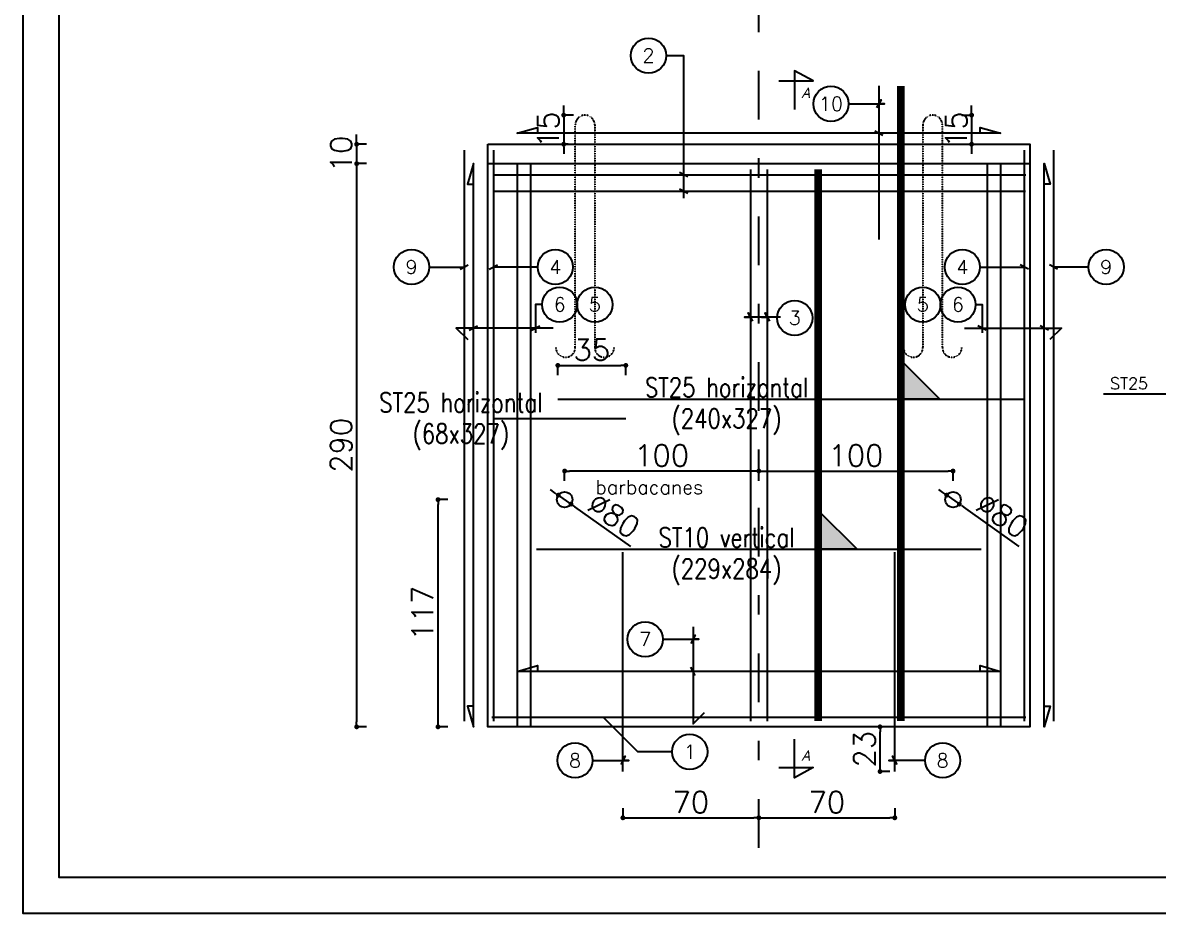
# Model space of a CAD drawing. Header units: millimetres. Extents: x -21776 to 63757, y -7870 to 8483.
# Drawn here: x 26221 to 26806, y -5309 to -4850 of the extents above; entities that cross this region are included whole.
import ezdxf
from ezdxf.enums import TextEntityAlignment as Align

# ---------------------------------------------------------------- set-up
doc = ezdxf.new("R2010")
doc.units = ezdxf.units.MM
doc.header["$PDMODE"] = 34
for name, pattern in [('CACHE', [9.525, 6.35, -3.175]), ('GrFeatureAxis', [0.85, 0.25, -0.2, 0.1, -0.2, 0.1]), ('HIDDEN2', [0.1875, 0.125, -0.0625])]:
    doc.linetypes.add(name, pattern=pattern)
for name, color, linetype in [('1', 7, 'Continuous'), ('COTATION', 1, 'Continuous'), ('GO-CARTOUCHE', 7, 'Continuous'), ('GO-COTATION', 1, 'Continuous'), ('GO-TEXTE', 9, 'Continuous'), ('GO-TEXTE-ACIER', 3, 'Continuous'), ('Grid', 7, 'Continuous'), ('préfa v', 2, 'Continuous'), ('STR_barbacan', 160, 'Continuous'), ('STR_TS', 22, 'Continuous'), ('STR_TS_TXT', 7, 'Continuous'), ('STR_TXT', 102, 'Continuous'), ('STR_VOI-POT', 6, 'Continuous')]:
    doc.layers.add(name, color=color, linetype=linetype)
doc.styles.add('FIN', font='romans.shx')
doc.styles.add('Lucida', font='')
doc.styles.get("Standard").update_dxf_attribs({"font": 'romans.shx'})
doc.styles.add('TEXTE', font='romans.shx')
doc.styles.add('TEXTE TS', font='romans.shx', dxfattribs={"width": 0.7, "oblique": 15})
doc.styles.get('Lucida').set_extended_font_data('Lucida Sans', italic=True)
doc.dimstyles.new('COUPE-20', dxfattribs={"dimscale": 0.5, "dimtxt": 22, "dimasz": 5, "dimexe": 0.05, "dimexo": 0, "dimgap": 5, "dimtad": 1, "dimdsep": 46, "dimtxsty": 'Standard', "dimblk1": 'DOT', "dimblk2": 'DOT', "dimsah": 1, "dimcen": 0, "dimdle": 150, "dimclrd": 1, "dimclre": 1, "dimclrt": 7, "dimadec": 0, "dimazin": 0, "dimtfac": 1, "dimtix": 1, "dimtmove": 2, "dimatfit": 3, "dimldrblk": 'DOT', "dimfxl": 0, "dimtvp": 1, "dimtolj": 1, "dimtzin": 0, "dimarcsym": 0})

# ---------------------------------------------------------------- blocks, each defined once
blk = doc.blocks.new('_DOT')
at = {"color": 0, "linetype": 'ByBlock'}
blk.add_line((-0.5, 0), (-1, 0), dxfattribs=at)
at = {"color": 0, "linetype": 'ByBlock', "const_width": 0.5}
blk.add_lwpolyline([(-0.25, 0, 1), (0.25, 0, 1)], format="xyb", close=True, dxfattribs=at)
blk = doc.blocks.new('*D1777')
at = {"layer": 'DEFPOINTS', "color": 0}
for p in [(26542.41, -4913.03), (26393.36, -4923.03), (26542.41, -4923.03)]:
    blk.add_point(p, dxfattribs=at)
at = {"layer": 'STR_VOI-POT', "color": 1, "lineweight": -2}
for p, q in [((26393.36, -4910.53), (26393.36, -4908.03)), ((26398.36, -4913.03), (26393.33, -4913.03)), ((26393.36, -4913.03), (26393.36, -4923.03)), ((26398.36, -4923.03), (26393.33, -4923.03)), ((26393.36, -4925.53), (26393.36, -4928.03))]:
    blk.add_line(p, q, dxfattribs=at)
at = {"layer": 'STR_VOI-POT', "color": 1, "lineweight": -2, "xscale": 2.5, "yscale": 2.5, "zscale": 2.5}
for p, rotation in [((26393.36, -4913.03), 270), ((26393.36, -4923.03), 90)]:
    blk.add_blockref('_DOT', p, dxfattribs=dict(at, rotation=rotation))
at = {"layer": 'STR_VOI-POT', "color": 7, "insert": (26385.36, -4918.03), "char_height": 11, "attachment_point": 5, "rotation": 90}
blk.add_mtext('\\A1;10', dxfattribs=at)
blk = doc.blocks.new('*D1778')
at = {"layer": 'DEFPOINTS', "color": 0}
for p in [(26542.41, -4923.03), (26393.36, -5213.03), (26460.96, -5213.03)]:
    blk.add_point(p, dxfattribs=at)
at = {"layer": 'STR_VOI-POT', "color": 1, "lineweight": -2}
for p, q in [((26398.36, -4923.03), (26393.33, -4923.03)), ((26393.36, -4925.53), (26393.36, -5210.53)), ((26398.36, -5213.03), (26393.33, -5213.03))]:
    blk.add_line(p, q, dxfattribs=at)
at = {"layer": 'STR_VOI-POT', "color": 1, "lineweight": -2, "xscale": 2.5, "yscale": 2.5, "zscale": 2.5}
for p, rotation in [((26393.36, -4923.03), 90), ((26393.36, -5213.03), 270)]:
    blk.add_blockref('_DOT', p, dxfattribs=dict(at, rotation=rotation))
at = {"layer": 'STR_VOI-POT', "color": 7, "insert": (26385.36, -5068.03), "char_height": 11, "attachment_point": 5, "rotation": 90}
blk.add_mtext('\\A1;290', dxfattribs=at)
blk = doc.blocks.new('mrega')
at = {"layer": 'STR_TS_TXT', "style": 'TEXTE TS', "width": 0.8}
for tag, p in [('ST10', (14.48, 0)), ('DIM', (14.48, -16)), ('NOTE', (14.48, -32))]:
    blk.add_attdef(tag, text='', height=10, dxfattribs=at).set_placement(p, align=Align.CENTER)
blk = doc.blocks.new('A$C6F247267')
blk.add_hatch(color=256).paths.add_polyline_path([(0, -0.2), (-0.2, 0), (0, 0)])
blk.add_lwpolyline([(-0.2, 0), (0, 0), (0, -0.2), (-0.2, 0)])
blk = doc.blocks.new('*D1781')
at = {"layer": 'DEFPOINTS', "color": 0}
for p in [(26531.96, -5026.92), (26496.96, -5044.29), (26531.96, -5054.29)]:
    blk.add_point(p, dxfattribs=at)
at = {"layer": 'STR_VOI-POT', "color": 1, "lineweight": -2}
for p, q in [((26496.96, -5031.92), (26496.96, -5026.9)), ((26499.46, -5026.92), (26529.46, -5026.92)), ((26531.96, -5031.92), (26531.96, -5026.9))]:
    blk.add_line(p, q, dxfattribs=at)
at = {"layer": 'STR_VOI-POT', "color": 1, "lineweight": -2, "xscale": 2.5, "yscale": 2.5, "zscale": 2.5, "rotation": 180}
blk.add_blockref('_DOT', (26496.96, -5026.92), dxfattribs=at)
at = {"layer": 'STR_VOI-POT', "color": 1, "lineweight": -2, "xscale": 2.5, "yscale": 2.5, "zscale": 2.5}
blk.add_blockref('_DOT', (26531.96, -5026.92), dxfattribs=at)
at = {"layer": 'STR_VOI-POT', "color": 7, "insert": (26514.46, -5018.92), "char_height": 11, "attachment_point": 5}
blk.add_mtext('\\A1;35', dxfattribs=at)
blk = doc.blocks.new('*D1783')
at = {"layer": 'DEFPOINTS', "color": 0}
for p in [(26530.46, -5236.03), (26600.46, -5259.87), (26600.46, -5275.27)]:
    blk.add_point(p, dxfattribs=at)
at = {"layer": 'GO-COTATION', "color": 1, "lineweight": -2}
for p, q in [((26530.46, -5254.87), (26530.46, -5259.9)), ((26532.96, -5259.87), (26597.96, -5259.87)), ((26600.46, -5264.87), (26600.46, -5259.85))]:
    blk.add_line(p, q, dxfattribs=at)
at = {"layer": 'GO-COTATION', "color": 1, "lineweight": -2, "xscale": 2.5, "yscale": 2.5, "zscale": 2.5, "rotation": 180}
blk.add_blockref('_DOT', (26530.46, -5259.87), dxfattribs=at)
at = {"layer": 'GO-COTATION', "color": 1, "lineweight": -2, "xscale": 2.5, "yscale": 2.5, "zscale": 2.5}
blk.add_blockref('_DOT', (26600.46, -5259.87), dxfattribs=at)
at = {"layer": 'GO-COTATION', "color": 7, "insert": (26565.46, -5251.87), "char_height": 11, "attachment_point": 5}
blk.add_mtext('\\A1;70', dxfattribs=at)
blk = doc.blocks.new('*D1784')
at = {"layer": 'DEFPOINTS', "color": 0}
for p in [(26670.46, -5236.03), (26670.46, -5259.87), (26600.46, -5275.27)]:
    blk.add_point(p, dxfattribs=at)
at = {"layer": 'GO-COTATION', "color": 1, "lineweight": -2}
for p, q in [((26670.46, -5254.87), (26670.46, -5259.9)), ((26600.46, -5264.87), (26600.46, -5259.85)), ((26602.96, -5259.87), (26667.96, -5259.87))]:
    blk.add_line(p, q, dxfattribs=at)
at = {"layer": 'GO-COTATION', "color": 1, "lineweight": -2, "xscale": 2.5, "yscale": 2.5, "zscale": 2.5, "rotation": 180}
blk.add_blockref('_DOT', (26600.46, -5259.87), dxfattribs=at)
at = {"layer": 'GO-COTATION', "color": 1, "lineweight": -2, "xscale": 2.5, "yscale": 2.5, "zscale": 2.5}
blk.add_blockref('_DOT', (26670.46, -5259.87), dxfattribs=at)
at = {"layer": 'GO-COTATION', "color": 7, "insert": (26635.46, -5251.87), "char_height": 11, "attachment_point": 5}
blk.add_mtext('\\A1;70', dxfattribs=at)
blk = doc.blocks.new('*D1785')
at = {"layer": 'DEFPOINTS', "color": 0}
for p in [(26689.96, -4898.03), (26698.66, -4913.03), (26710.02, -4913.03)]:
    blk.add_point(p, dxfattribs=at)
at = {"layer": 'GO-COTATION', "color": 1, "lineweight": -2}
for p, q in [((26710.02, -4895.53), (26710.02, -4893.03)), ((26705.02, -4898.03), (26710.04, -4898.03)), ((26710.02, -4898.03), (26710.02, -4913.03)), ((26705.02, -4913.03), (26710.04, -4913.03)), ((26710.02, -4915.53), (26710.02, -4918.03))]:
    blk.add_line(p, q, dxfattribs=at)
at = {"layer": 'GO-COTATION', "color": 1, "lineweight": -2, "xscale": 2.5, "yscale": 2.5, "zscale": 2.5}
for p, rotation in [((26710.02, -4898.03), 270), ((26710.02, -4913.03), 90)]:
    blk.add_blockref('_DOT', p, dxfattribs=dict(at, rotation=rotation))
at = {"layer": 'GO-COTATION', "color": 7, "insert": (26702.02, -4905.53), "char_height": 11, "attachment_point": 5, "rotation": 90}
blk.add_mtext('\\A1;15', dxfattribs=at)
blk = doc.blocks.new('*D1786')
at = {"layer": 'DEFPOINTS', "color": 0}
for p in [(26510.96, -4898.03), (26499.98, -4913.03), (26502.25, -4913.03)]:
    blk.add_point(p, dxfattribs=at)
at = {"layer": 'GO-COTATION', "color": 1, "lineweight": -2}
for p, q in [((26499.98, -4895.53), (26499.98, -4893.03)), ((26504.98, -4898.03), (26499.96, -4898.03)), ((26499.98, -4898.03), (26499.98, -4913.03)), ((26502.25, -4913.03), (26499.96, -4913.03)), ((26499.98, -4915.53), (26499.98, -4918.03))]:
    blk.add_line(p, q, dxfattribs=at)
at = {"layer": 'GO-COTATION', "color": 1, "lineweight": -2, "xscale": 2.5, "yscale": 2.5, "zscale": 2.5}
for p, rotation in [((26499.98, -4898.03), 270), ((26499.98, -4913.03), 90)]:
    blk.add_blockref('_DOT', p, dxfattribs=dict(at, rotation=rotation))
at = {"layer": 'GO-COTATION', "color": 7, "insert": (26491.98, -4905.53), "char_height": 11, "attachment_point": 5, "rotation": 90}
blk.add_mtext('\\A1;15', dxfattribs=at)
blk = doc.blocks.new('*D2283')
at = {"layer": 'COTATION', "color": 1, "lineweight": -2}
for p, q in [((26667.88, -5213.03), (26662.86, -5213.03)), ((26662.88, -5233.53), (26662.88, -5215.53)), ((26667.88, -5236.03), (26662.86, -5236.03))]:
    blk.add_line(p, q, dxfattribs=at)
at = {"layer": 'DEFPOINTS', "color": 0}
for p in [(26662.88, -5213.03), (26739.96, -5213.03), (26670.46, -5236.03)]:
    blk.add_point(p, dxfattribs=at)
at = {"layer": 'COTATION', "color": 1, "lineweight": -2, "xscale": 2.5, "yscale": 2.5, "zscale": 2.5}
for p, rotation in [((26662.88, -5213.03), 90), ((26662.88, -5236.03), 270)]:
    blk.add_blockref('_DOT', p, dxfattribs=dict(at, rotation=rotation))
at = {"layer": 'COTATION', "color": 7, "insert": (26654.88, -5224.53), "char_height": 11, "attachment_point": 5, "rotation": 90}
blk.add_mtext('\\A1;23', dxfattribs=at)
blk = doc.blocks.new('*D2334')
at = {"layer": 'DEFPOINTS', "color": 0}
for p in [(26500.46, -5081.3), (26500.46, -5096.03), (26600.46, -5213.03)]:
    blk.add_point(p, dxfattribs=at)
at = {"layer": 'STR_barbacan', "color": 1, "lineweight": -2}
for p, q in [((26500.46, -5086.3), (26500.46, -5081.27)), ((26597.96, -5081.3), (26502.96, -5081.3)), ((26600.46, -5086.3), (26600.46, -5081.27))]:
    blk.add_line(p, q, dxfattribs=at)
at = {"layer": 'STR_barbacan', "color": 1, "lineweight": -2, "xscale": 2.5, "yscale": 2.5, "zscale": 2.5, "rotation": 180}
blk.add_blockref('_DOT', (26500.46, -5081.3), dxfattribs=at)
at = {"layer": 'STR_barbacan', "color": 1, "lineweight": -2, "xscale": 2.5, "yscale": 2.5, "zscale": 2.5}
blk.add_blockref('_DOT', (26600.46, -5081.3), dxfattribs=at)
at = {"layer": 'STR_barbacan', "color": 7, "insert": (26550.46, -5073.3), "char_height": 11, "attachment_point": 5}
blk.add_mtext('\\A1;100', dxfattribs=at)
blk = doc.blocks.new('*D2335')
at = {"layer": 'DEFPOINTS', "color": 0}
for p in [(26435.27, -5096.03), (26500.46, -5096.03), (26460.96, -5213.03)]:
    blk.add_point(p, dxfattribs=at)
at = {"layer": 'STR_barbacan', "color": 1, "lineweight": -2}
for p, q in [((26440.27, -5096.03), (26435.24, -5096.03)), ((26435.27, -5210.53), (26435.27, -5098.53)), ((26440.27, -5213.03), (26435.24, -5213.03))]:
    blk.add_line(p, q, dxfattribs=at)
at = {"layer": 'STR_barbacan', "color": 1, "lineweight": -2, "xscale": 2.5, "yscale": 2.5, "zscale": 2.5}
for p, rotation in [((26435.27, -5096.03), 90), ((26435.27, -5213.03), 270)]:
    blk.add_blockref('_DOT', p, dxfattribs=dict(at, rotation=rotation))
at = {"layer": 'STR_barbacan', "color": 7, "insert": (26427.27, -5154.53), "char_height": 11, "attachment_point": 5, "rotation": 90}
blk.add_mtext('\\A1;117', dxfattribs=at)
blk = doc.blocks.new('*D2336')
at = {"layer": 'DEFPOINTS', "color": 0}
for p in [(26700.46, -5081.3), (26700.46, -5096.03), (26600.46, -5213.03)]:
    blk.add_point(p, dxfattribs=at)
at = {"layer": 'STR_barbacan', "color": 1, "lineweight": -2}
for p, q in [((26600.46, -5086.3), (26600.46, -5081.27)), ((26602.96, -5081.3), (26697.96, -5081.3)), ((26700.46, -5086.3), (26700.46, -5081.27))]:
    blk.add_line(p, q, dxfattribs=at)
at = {"layer": 'STR_barbacan', "color": 1, "lineweight": -2, "xscale": 2.5, "yscale": 2.5, "zscale": 2.5, "rotation": 180}
blk.add_blockref('_DOT', (26600.46, -5081.3), dxfattribs=at)
at = {"layer": 'STR_barbacan', "color": 1, "lineweight": -2, "xscale": 2.5, "yscale": 2.5, "zscale": 2.5}
blk.add_blockref('_DOT', (26700.46, -5081.3), dxfattribs=at)
at = {"layer": 'STR_barbacan', "color": 7, "insert": (26650.46, -5073.3), "char_height": 11, "attachment_point": 5}
blk.add_mtext('\\A1;100', dxfattribs=at)
blk = doc.blocks.new('*D2337')
at = {"layer": 'DEFPOINTS', "color": 0}
for p in [(26497.19, -5093.72), (26503.73, -5098.33)]:
    blk.add_point(p, dxfattribs=at)
at = {"layer": 'STR_barbacan', "color": 1, "lineweight": -2}
for p, q in [((26495.14, -5092.28), (26493.1, -5090.84)), ((26497.19, -5093.72), (26503.73, -5098.33)), ((26534.59, -5120.09), (26505.77, -5099.77))]:
    blk.add_line(p, q, dxfattribs=at)
at = {"layer": 'STR_barbacan', "color": 1, "lineweight": -2, "xscale": 2.5, "yscale": 2.5, "zscale": 2.5}
for p, rotation in [((26497.19, -5093.72), 324.809808039189), ((26503.73, -5098.33), 144.809808039189)]:
    blk.add_blockref('_DOT', p, dxfattribs=dict(at, rotation=rotation))
at = {"layer": 'STR_barbacan', "color": 7, "insert": (26525.81, -5104.12), "char_height": 11, "attachment_point": 5, "rotation": 324.80981}
blk.add_mtext('\\A1;∅80', dxfattribs=at)
blk = doc.blocks.new('*D2338')
at = {"layer": 'DEFPOINTS', "color": 0}
for p in [(26697.19, -5093.72), (26703.73, -5098.33)]:
    blk.add_point(p, dxfattribs=at)
at = {"layer": 'STR_barbacan', "color": 1, "lineweight": -2}
for p, q in [((26695.14, -5092.28), (26693.1, -5090.84)), ((26697.19, -5093.72), (26703.73, -5098.33)), ((26734.59, -5120.09), (26705.77, -5099.77))]:
    blk.add_line(p, q, dxfattribs=at)
at = {"layer": 'STR_barbacan', "color": 1, "lineweight": -2, "xscale": 2.5, "yscale": 2.5, "zscale": 2.5}
for p, rotation in [((26697.19, -5093.72), 324.8098080391943), ((26703.73, -5098.33), 144.8098080391943)]:
    blk.add_blockref('_DOT', p, dxfattribs=dict(at, rotation=rotation))
at = {"layer": 'STR_barbacan', "color": 7, "insert": (26725.81, -5104.12), "char_height": 11, "attachment_point": 5, "rotation": 324.80981}
blk.add_mtext('\\A1;∅80', dxfattribs=at)

msp = doc.modelspace()

# ---------------------------------------------------------------- linework, layer by layer
at = {"layer": '1', "color": 252, "linetype": 'HIDDEN2', "ltscale": 0.05}
for points in [[(26495.96252, -5017.71649, 1), (26505.95852, -5017.71649), (26505.95852, -4913.02724), (26505.95852, -4903.02524, -1), (26515.95452, -4903.02524), (26515.95452, -4913.02724), (26515.95452, -5017.71649, 1), (26525.95052, -5017.71649)], [(26704.95052, -5017.71649, -1), (26694.95452, -5017.71649), (26694.95452, -4913.02724), (26694.95452, -4903.02524, 1), (26684.95852, -4903.02524), (26684.95852, -4913.02724), (26684.95852, -5017.71649, -1), (26674.96252, -5017.71649)]]:
    msp.add_lwpolyline(points, format="xyb", dxfattribs=at)
at = {"layer": 'COTATION'}
for points in [[(26646.65475, -4892.22156), (26665.24376, -4892.22156), (26662.24376, -4892.22156), (26663.36509, -4890.10024), (26661.12244, -4894.34288)], [(26714.39887, -4907.40508), (26714.39887, -4904.40508), (26724.95652, -4907.40508), (26475.95652, -4907.40508), (26486.51417, -4904.40508), (26486.51417, -4907.40508)], [(26664.36509, -4908.5264), (26660.12244, -4906.28376)], [(26453.46592, -5202.46959), (26450.46593, -5202.46959), (26453.46592, -5213.02724), (26453.46592, -4923.02724), (26450.46593, -4933.58489), (26453.46592, -4933.58489)], [(26747.44712, -5202.46959), (26750.44711, -5202.46959), (26747.44712, -5213.02724), (26747.44712, -4923.02724), (26750.44711, -4933.58489), (26747.44712, -4933.58489)], [(26563.82073, -4929.82063), (26559.57809, -4927.57799)], [(26563.82073, -4938.38679), (26559.57809, -4936.14415)], [(26446.58835, -4977.36468), (26450.83099, -4975.12204)], [(26461.65385, -4977.36468), (26465.89649, -4975.12204)], [(26739.25919, -4977.36468), (26735.01655, -4975.12204)], [(26754.32469, -4977.36468), (26750.08205, -4975.12204)], [(26430.6845, -4976.24336), (26448.70967, -4976.24336)], [(26486.64106, -4976.24336), (26463.77517, -4976.24336)], [(26714.27198, -4976.24336), (26737.13787, -4976.24336)], [(26770.22854, -4976.24336), (26752.20337, -4976.24336)], [(26488.85074, -4995.61785), (26485.53134, -4995.61785), (26485.53134, -5010.10501)], [(26712.0623, -4995.61785), (26715.3817, -4995.61785), (26715.3817, -5010.10501)], [(26611.69459, -5002.03363), (26593.10557, -5002.03363), (26596.10557, -5002.03363), (26594.98425, -4999.91231), (26597.22689, -5004.15495)], [(26609.95087, -5002.03363), (26601.80747, -5002.03363), (26604.80747, -5002.03363), (26603.68614, -4999.91231), (26605.92879, -5004.15495)], [(26451.3446, -5008.77651), (26455.58724, -5006.53387)], [(26483.41002, -5008.77651), (26487.65266, -5006.53387)], [(26717.50302, -5008.77651), (26713.26038, -5006.53387)], [(26749.56844, -5008.77651), (26745.3258, -5006.53387)], [(26777.94936, -5041.48575), (26817.37894, -5041.48575), (26814.37894, -5041.48575), (26815.50026, -5039.36442), (26813.25762, -5043.60707)], [(26550.98264, -5167.93751), (26569.57166, -5167.93751), (26566.57166, -5167.93751), (26567.69298, -5165.81619), (26565.45034, -5170.05883)], [(26714.39887, -5184.4673), (26714.39887, -5181.46731), (26724.95652, -5184.4673), (26475.95652, -5184.4673), (26486.51417, -5181.46731), (26486.51417, -5184.4673)], [(26567.69298, -5186.58862), (26565.45034, -5182.34598)], [(26555.8452, -5225.88967), (26538.13449, -5225.88967), (26520.27206, -5208.02724)], [(26514.8675, -5230.29344), (26533.45652, -5230.29344), (26530.45652, -5230.29344), (26531.57784, -5228.17212), (26529.3352, -5232.41476)], [(26686.04554, -5230.29344), (26667.45652, -5230.29344), (26670.45652, -5230.29344), (26669.3352, -5228.17212), (26671.57784, -5232.41476)]]:
    msp.add_lwpolyline(points, dxfattribs=at)
at = {"layer": 'GO-CARTOUCHE', "linetype": 'Continuous'}
for points in [[(27335.05587, -5309.04286), (27335.05587, -4521.54286), (26221.41951, -4521.54286), (26221.41951, -5309.04286)], [(27316.49712, -5290.48411), (27316.49712, -4540.10161), (26239.97826, -4540.10161), (26239.97826, -5290.48411)]]:
    msp.add_lwpolyline(points, close=True, dxfattribs=at)
at = {"layer": 'GO-COTATION'}
msp.add_lwpolyline([(26552.70115, -4867.3779), (26561.69941, -4867.3779), (26561.69941, -4940.83497)], dxfattribs=at)
at = {"layer": 'GO-TEXTE', "flags": 128}
for points in [[(26610.78121, -4880.44747), (26628.42895, -4880.44747), (26618.7509, -4875.16741), (26618.7509, -4895.08889)], [(26610.78121, -5233.97744), (26628.42895, -5233.97744), (26618.7509, -5239.2575), (26618.7509, -5219.33602)]]:
    msp.add_lwpolyline(points, dxfattribs=at)
at = {"layer": 'GO-TEXTE-ACIER'}
for centre in [(26543.64439, -4867.3779), (26637.59799, -4892.22156), (26421.62774, -4976.24336), (26495.66875, -4976.24336), (26705.21522, -4976.24336), (26779.2853, -4976.24336), (26497.90751, -4995.61785), (26516.02103, -4995.61785), (26684.89201, -4995.61785), (26703.00553, -4995.61785), (26618.96734, -5002.4845), (26541.92588, -5167.93751), (26505.81074, -5230.29344), (26564.90196, -5225.88967), (26695.1023, -5230.29344)]:
    msp.add_circle(centre, 9.05676, dxfattribs=at)
at = {"layer": 'Grid', "color": 4, "linetype": 'GrFeatureAxis', "lineweight": 25, "ltscale": 100}
msp.add_line((26600.45652, -5275.26586), (26600.45652, -4661.55005), dxfattribs=at)
at = {"layer": 'préfa v'}
for points in [[(26460.95652, -4913.02724), (26739.95652, -4913.02724), (26739.95652, -5213.02724), (26460.95652, -5213.02724), (26460.95652, -4913.02724)], [(26460.95652, -4923.02724), (26739.95652, -4923.02724)], [(26475.95652, -4923.02724), (26475.95652, -5213.02724)], [(26482.95652, -4923.02724), (26482.95652, -5213.02724)], [(26717.95652, -4923.02724), (26717.95652, -5213.02724)], [(26724.95652, -4923.02724), (26724.95652, -5213.02724)]]:
    msp.add_lwpolyline(points, dxfattribs=at)
at = {"layer": 'STR_barbacan'}
for centre in [(26500.45652, -5096.02724), (26700.45652, -5096.02724)]:
    msp.add_circle(centre, 4, dxfattribs=at)
at = {"layer": 'STR_TS', "linetype": 'CACHE', "ltscale": 2, "const_width": 4}
msp.add_lwpolyline([(26673.59805, -5210.02724), (26673.59805, -4883.02724)], dxfattribs=at)
at = {"layer": 'STR_TS', "const_width": 4}
msp.add_lwpolyline([(26631.06652, -5210.02724), (26631.06652, -4926.02724)], dxfattribs=at)
at = {"layer": 'STR_TS', "color": 3}
for points in [[(26496.95652, -5044.29331), (26736.95652, -5044.29331)], [(26463.95652, -5054.29331), (26531.95652, -5054.29331)], [(26485.95652, -5121.60001), (26714.95652, -5121.60001)]]:
    msp.add_lwpolyline(points, dxfattribs=at)
at = {"layer": 'STR_VOI-POT'}
for points in [[(26662.24376, -4883.02724), (26662.24376, -4962.02724)], [(26448.70967, -4916.02724), (26448.70967, -5210.02724)], [(26463.77517, -4916.02724), (26463.77517, -5210.02724)], [(26737.13787, -4916.02724), (26737.13787, -5210.02724)], [(26752.20337, -4916.02724), (26752.20337, -5210.02724)], [(26463.95652, -4928.69931), (26737.95652, -4928.69931)], [(26596.10557, -4926.02724), (26596.10557, -5210.02724)], [(26604.80747, -4926.02724), (26604.80747, -5210.02724)], [(26463.95652, -4937.26547), (26737.81549, -4937.26547)], [(26494.61334, -5007.65519), (26444.61334, -5007.65519), (26450.59523, -5013.63707)], [(26706.2997, -5007.65519), (26756.2997, -5007.65519), (26750.31781, -5013.63707)], [(26530.45652, -5236.02724), (26530.45652, -5123.02724)], [(26670.45652, -5236.02724), (26670.45652, -5123.02724)], [(26566.57166, -5161.54697), (26566.57166, -5211.54697), (26572.55355, -5205.56508)], [(26462.95652, -5208.02724), (26737.95652, -5208.02724)]]:
    msp.add_lwpolyline(points, dxfattribs=at)

# ---------------------------------------------------------------- block references
at = {"layer": 'STR_TS', "xscale": 100, "yscale": 100, "zscale": 100, "rotation": 180}
for p in [(26673.59805, -5044.29331), (26631.06652, -5121.60001)]:
    msp.add_blockref('A$C6F247267', p, dxfattribs=at)
at = {"layer": 'STR_TS_TXT'}
for p, values in [((26569.3656, -5043.26694), {'ST10': 'ST25 horizontal', 'DIM': '(240x327)'}), ((26432.5604, -5051.0451), {'ST10': 'ST25 horizontal', 'DIM': '(68x327)'}), ((26569.3656, -5120.57364), {'ST10': 'ST10 vertical', 'DIM': '(229x284)'})]:
    msp.add_blockref('mrega', p, dxfattribs=at).add_auto_attribs(values)

# ---------------------------------------------------------------- texts
at = {"layer": 'GO-TEXTE', "linetype": 'Continuous', "style": 'Lucida'}
for rotation, p in [(0.00179755, (26622.36605, -4889.24023)), (359.99820245, (26622.36588, -5230.50468))]:
    msp.add_text('A', height=5.32, rotation=rotation, dxfattribs=at).set_placement(p)
at = {"layer": 'GO-TEXTE-ACIER', "style": 'TEXTE'}
for s, p in [('2', (26543.64439, -4867.3779)), ('10', (26637.59799, -4892.22156)), ('9', (26421.62774, -4976.24336)), ('4', (26495.69782, -4976.24336)), ('4', (26705.21522, -4976.24336)), ('9', (26779.2853, -4976.24336)), ('6', (26497.90751, -4995.61785)), ('5', (26516.02103, -4995.61785)), ('5', (26684.89201, -4995.61785)), ('6', (26703.00553, -4995.61785)), ('3', (26618.96734, -5002.4845)), ('7', (26541.92588, -5167.93751)), ('8', (26505.81074, -5230.29344)), ('1', (26564.90196, -5225.88967)), ('8', (26695.1023, -5230.29344))]:
    msp.add_text(s, height=7.2, dxfattribs=at).set_placement(p, align=Align.MIDDLE_CENTER)
at = {"layer": 'STR_barbacan', "style": 'TEXTE'}
msp.add_text('barbacanes', height=7.2, dxfattribs=at).set_placement((26544.03444, -5089.55331), align=Align.MIDDLE_CENTER)
at = {"layer": 'STR_TXT', "style": 'FIN'}
msp.add_text('ST25', height=6, dxfattribs=at).set_placement((26791.06887, -5039.21289), align=Align.CENTER)

# ---------------------------------------------------------------- dimensions: what is measured, and where the dimension line sits
at = {"layer": 'COTATION'}
dim = msp.add_linear_dim(base=(26662.88427, -5213.02724), p1=(26670.45652, -5236.02724), p2=(26739.95652, -5213.02724), angle=90, dimstyle='COUPE-20', dxfattribs=at)
dim.commit()
dim.dimension.update_dxf_attribs({"geometry": '*D2283', "text_midpoint": (26654.88427, -5224.52724)})
at = {"layer": 'GO-COTATION'}
for base, p1, p2, picture, middle in [((26499.98438, -4913.02724), (26510.95652, -4898.02724), (26502.25141, -4913.02724), '*D1786', (26491.98438, -4905.52724)), ((26710.01516, -4913.02724), (26689.95652, -4898.02724), (26698.66163, -4913.02724), '*D1785', (26702.01516, -4905.52724))]:
    dim = msp.add_linear_dim(base=base, p1=p1, p2=p2, angle=90, dimstyle='COUPE-20', dxfattribs=at)
    dim.commit()
    dim.dimension.update_dxf_attribs({"geometry": picture, "text_midpoint": middle})
for base, p1, p2, picture, middle in [((26600.45652, -5259.87477), (26530.45652, -5236.02724), (26600.45652, -5275.26586), '*D1783', (26565.45652, -5251.87477)), ((26670.45652, -5259.87477), (26600.45652, -5275.26586), (26670.45652, -5236.02724), '*D1784', (26635.45652, -5251.87477))]:
    dim = msp.add_linear_dim(base=base, p1=p1, p2=p2, dimstyle='COUPE-20', dxfattribs=at)
    dim.commit()
    dim.dimension.update_dxf_attribs({"geometry": picture, "text_midpoint": middle})
at = {"layer": 'STR_barbacan'}
dim = msp.add_linear_dim(base=(26500.45652, -5081.2989), p1=(26600.45652, -5213.02724), p2=(26500.45652, -5096.02724), dimstyle='COUPE-20', dxfattribs=at)
dim.commit()
dim.dimension.update_dxf_attribs({"geometry": '*D2334', "text_midpoint": (26550.45652, -5073.2989)})
for base, p1, p2, angle, picture, middle in [((26700.45652, -5081.2989), (26600.45652, -5213.02724), (26700.45652, -5096.02724), 180, '*D2336', (26650.45652, -5073.2989)), ((26435.26883, -5096.02724), (26460.95652, -5213.02724), (26500.45652, -5096.02724), 90, '*D2335', (26427.26883, -5154.52724))]:
    dim = msp.add_linear_dim(base=base, p1=p1, p2=p2, angle=angle, dimstyle='COUPE-20', dxfattribs=at)
    dim.commit()
    dim.dimension.update_dxf_attribs({"geometry": picture, "text_midpoint": middle})
for p1, p2, picture, middle in [((26497.18754, -5093.72207), (26503.72549, -5098.33241), '*D2337', (26525.80928, -5104.11614)), ((26697.18754, -5093.72207), (26703.72549, -5098.33241), '*D2338', (26725.80928, -5104.11614))]:
    dim = msp.add_diameter_dim_2p(p1=p1, p2=p2, dimstyle='COUPE-20', override={"dimlfac": 10}, dxfattribs=at)
    dim.commit()
    dim.dimension.update_dxf_attribs({"geometry": picture, "text_midpoint": middle})
at = {"layer": 'STR_VOI-POT'}
for base, p1, p2, picture, middle in [((26393.35739, -4923.02724), (26542.40778, -4913.02724), (26542.40778, -4923.02724), '*D1777', (26385.35739, -4918.02724)), ((26393.35739, -5213.02724), (26542.40778, -4923.02724), (26460.95652, -5213.02724), '*D1778', (26385.35739, -5068.02724))]:
    dim = msp.add_linear_dim(base=base, p1=p1, p2=p2, angle=90, dimstyle='COUPE-20', dxfattribs=at)
    dim.commit()
    dim.dimension.update_dxf_attribs({"geometry": picture, "text_midpoint": middle})
dim = msp.add_linear_dim(base=(26531.95652, -5026.92128), p1=(26496.95652, -5044.29331), p2=(26531.95652, -5054.29331), dimstyle='COUPE-20', dxfattribs=at)
dim.commit()
dim.dimension.update_dxf_attribs({"geometry": '*D1781', "text_midpoint": (26514.45652, -5018.92128)})

doc.saveas('drawing.dxf')
